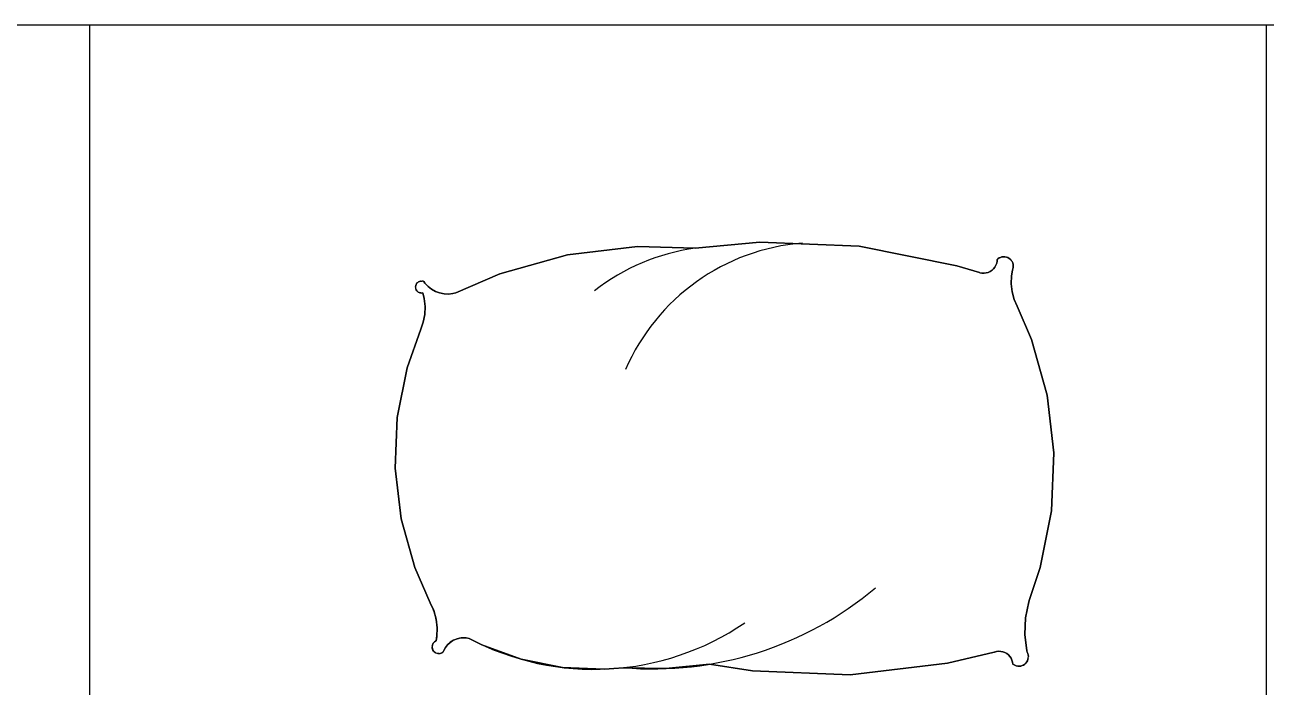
# Model space of a CAD drawing. Header units: inches. Extents: x 8.1 to 50.6, y 12.7 to 37.5.
# Drawn here: x 21.363 to 22.312, y 28.323 to 28.83 of the extents above; entities that cross this region are included whole.
import ezdxf

# ---------------------------------------------------------------- set-up
doc = ezdxf.new("R2010")
doc.units = ezdxf.units.IN
doc.header["$MEASUREMENT"] = 0
doc.layers.add('1', color=1, linetype='Continuous')
doc.layers.add('4', color=4, linetype='Continuous')

msp = doc.modelspace()

# ---------------------------------------------------------------- linework, layer by layer
at = {"layer": '1'}
msp.add_line((8.3869, 28.8301), (28.7131, 28.8301), dxfattribs=at)
at = {"layer": '4'}
for points in [[(21.41217, 28.8301), (22.31217, 28.8301), (22.31217, 27.0301, -0.414214), (22.21217, 26.9301)], [(21.51217, 26.9301, -0.414214), (21.41217, 27.0301), (21.41217, 28.8301)]]:
    msp.add_lwpolyline(points, format="xyb", dxfattribs=at)
for centre, radius, start, end in [((21.8982, 28.49781, 0.00255), 0.16302, 98.00493, 127.77287), ((21.97055, 28.50179, 0.00255), 0.16188, 94.6633, 156.49211), ((21.84277, 28.60277, 0.00255), 0.26554, 265.21186, 309.97341), ((21.63497, 28.36703, 0.00255), 0.04308, 348.9178, 28.70916), ((21.79797, 28.54134, 0.00255), 0.20444, 242.14454, 304.34017), ((21.69825, 28.3444, 0.00255), 0.01672, 75.47385, 159.54391), ((21.67921, 28.35405, 0.00255), 0.00509, 112.66911, 311.54424)]:
    msp.add_arc(centre, radius, start, end, dxfattribs=at)
for points, invisible_edges in [([(21.68665, 28.6241), (21.69005, 28.6245), (22.00099, 28.66065)], 14), ([(21.69005, 28.6245), (21.92498, 28.6637), (22.00099, 28.66065)], 13), ([(21.69005, 28.6245), (21.8755, 28.65925), (21.92498, 28.6637)], 13), ([(21.69005, 28.6245), (21.69227, 28.62506), (21.8755, 28.65925)], 14), ([(21.69227, 28.62506), (21.83121, 28.66041), (21.8755, 28.65925)], 13), ([(21.69227, 28.62506), (21.77777, 28.65413), (21.83121, 28.66041)], 13), ([(21.77777, 28.65413), (21.77777, 28.65413, 0.00255), (21.83121, 28.66041, 0.00255)], 12), ([(21.83121, 28.66041), (21.77777, 28.65413), (21.83121, 28.66041, 0.00255)], 2), ([(22.09482, 28.64009, 0.00255), (21.83121, 28.66041, 0.00255), (21.77777, 28.65413, 0.00255)], 13), ([(21.8755, 28.65925, 0.00255), (21.8755, 28.65925), (21.83121, 28.66041)], 12), ([(21.8755, 28.65925, 0.00255), (21.83121, 28.66041), (21.83121, 28.66041, 0.00255)], 1), ([(22.09482, 28.64009, 0.00255), (21.8755, 28.65925, 0.00255), (21.83121, 28.66041, 0.00255)], 13), ([(21.92498, 28.6637, 0.00255), (21.92498, 28.6637), (21.8755, 28.65925)], 12), ([(21.8755, 28.65925), (21.8755, 28.65925, 0.00255), (21.92498, 28.6637, 0.00255)], 12), ([(22.09482, 28.64009, 0.00255), (21.92498, 28.6637, 0.00255), (21.8755, 28.65925, 0.00255)], 13), ([(21.92498, 28.6637, 0.00255), (22.00099, 28.66065, 0.00255), (22.00099, 28.66065)], 12), ([(22.00099, 28.66065), (21.92498, 28.6637), (21.92498, 28.6637, 0.00255)], 12), ([(22.09321, 28.64041, 0.00255), (22.00099, 28.66065, 0.00255), (21.92498, 28.6637, 0.00255)], 13), ([(22.09482, 28.64009, 0.00255), (22.09321, 28.64041, 0.00255), (21.92498, 28.6637, 0.00255)], 14), ([(22.00099, 28.66065), (22.00099, 28.66065, 0.00255), (22.0756, 28.64575, 0.00255)], 12), ([(22.0756, 28.64575), (22.00099, 28.66065), (22.0756, 28.64575, 0.00255)], 2), ([(22.00099, 28.66065), (22.0756, 28.64575), (22.09296, 28.64049)], 12), ([(22.09296, 28.64049, 0.00255), (22.0756, 28.64575, 0.00255), (22.00099, 28.66065, 0.00255)], 12), ([(22.09321, 28.64041, 0.00255), (22.09296, 28.64049, 0.00255), (22.00099, 28.66065, 0.00255)], 14), ([(21.69227, 28.62506), (21.72597, 28.63956), (21.77777, 28.65413)], 12), ([(21.72597, 28.63956, 0.00255), (21.77777, 28.65413, 0.00255), (21.77777, 28.65413)], 12), ([(21.77777, 28.65413), (21.72597, 28.63956), (21.72597, 28.63956, 0.00255)], 12), ([(22.09482, 28.64009, 0.00255), (21.77777, 28.65413, 0.00255), (21.72597, 28.63956, 0.00255)], 13), ([(22.09296, 28.64049, 0.00255), (22.09296, 28.64049), (22.0756, 28.64575)], 12), ([(22.09296, 28.64049, 0.00255), (22.0756, 28.64575), (22.0756, 28.64575, 0.00255)], 1), ([(22.09809, 28.64022), (22.09967, 28.64066), (22.11881, 28.64564)], 14), ([(22.09967, 28.64066), (22.10116, 28.64135), (22.11881, 28.64564)], 14), ([(22.10116, 28.64135), (22.10252, 28.64226), (22.11726, 28.64986)], 14), ([(22.10252, 28.64226), (22.10372, 28.64337), (22.11353, 28.65235)], 14), ([(22.10372, 28.64337), (22.10474, 28.64466), (22.11127, 28.65262)], 14), ([(22.10474, 28.64466), (22.10904, 28.65218), (22.11014, 28.65249)], 13), ([(22.10554, 28.64609), (22.10474, 28.64466, 0.00255), (22.10554, 28.64609, 0.00255)], 1), ([(22.10474, 28.64466), (22.10474, 28.64466, 0.00255), (22.10554, 28.64609)], 2), ([(22.10554, 28.64609), (22.10801, 28.6517), (22.10904, 28.65218)], 13), ([(22.10554, 28.64609), (22.10611, 28.64762), (22.10801, 28.6517)], 14), ([(22.10611, 28.64762, 0.00255), (22.10554, 28.64609), (22.10554, 28.64609, 0.00255)], 1), ([(22.10554, 28.64609), (22.10611, 28.64762, 0.00255), (22.10611, 28.64762)], 1), ([(22.10611, 28.64762), (22.10706, 28.65107), (22.10801, 28.6517)], 13), ([(22.10611, 28.64762), (22.10643, 28.64923), (22.10706, 28.65107)], 14), ([(22.10611, 28.64762, 0.00255), (22.10643, 28.64923), (22.10611, 28.64762)], 1), ([(22.10643, 28.64923), (22.10611, 28.64762, 0.00255), (22.10643, 28.64923, 0.00255)], 1), ([(22.11713, 28.63186, 0.00255), (22.10643, 28.64923, 0.00255), (22.10611, 28.64762, 0.00255)], 13), ([(22.11014, 28.65249, 0.00255), (22.10651, 28.65059, 0.00255), (22.10643, 28.64923, 0.00255)], 13), ([(22.10643, 28.64923), (22.10651, 28.65059), (22.10706, 28.65107)], 12), ([(22.10643, 28.64923), (22.10651, 28.65059, 0.00255), (22.10651, 28.65059)], 1), ([(22.10643, 28.64923), (22.10643, 28.64923, 0.00255), (22.10651, 28.65059, 0.00255)], 12), ([(22.10801, 28.6517, 0.00255), (22.10706, 28.65107, 0.00255), (22.10651, 28.65059, 0.00255)], 12), ([(22.10651, 28.65059, 0.00255), (22.10706, 28.65107, 0.00255), (22.10706, 28.65107)], 12), ([(22.10706, 28.65107), (22.10651, 28.65059), (22.10651, 28.65059, 0.00255)], 12), ([(22.10801, 28.6517), (22.10706, 28.65107), (22.10801, 28.6517, 0.00255)], 2), ([(22.11014, 28.65249, 0.00255), (22.10904, 28.65218, 0.00255), (22.10801, 28.6517, 0.00255)], 12), ([(22.10904, 28.65218), (22.10801, 28.6517), (22.10801, 28.6517, 0.00255)], 12), ([(22.10904, 28.65218), (22.10801, 28.6517, 0.00255), (22.10904, 28.65218, 0.00255)], 1), ([(22.11014, 28.65249, 0.00255), (22.11014, 28.65249), (22.10904, 28.65218)], 12), ([(22.10904, 28.65218), (22.10904, 28.65218, 0.00255), (22.11014, 28.65249, 0.00255)], 12), ([(22.11014, 28.65249, 0.00255), (22.11127, 28.65262, 0.00255), (22.11127, 28.65262)], 12), ([(22.11127, 28.65262), (22.11014, 28.65249), (22.11014, 28.65249, 0.00255)], 12), ([(22.11241, 28.65258, 0.00255), (22.11127, 28.65262, 0.00255), (22.11014, 28.65249, 0.00255)], 12), ([(22.11241, 28.65258), (22.11127, 28.65262), (22.11241, 28.65258, 0.00255)], 2), ([(22.11127, 28.65262), (22.11241, 28.65258), (22.11353, 28.65235)], 12), ([(22.11353, 28.65235), (22.11241, 28.65258, 0.00255), (22.11353, 28.65235, 0.00255)], 1), ([(22.1146, 28.65196, 0.00255), (22.11353, 28.65235, 0.00255), (22.11241, 28.65258, 0.00255)], 12), ([(22.1146, 28.65196, 0.00255), (22.1146, 28.65196), (22.11353, 28.65235)], 12), ([(22.11353, 28.65235), (22.11353, 28.65235, 0.00255), (22.1146, 28.65196, 0.00255)], 12), ([(22.11353, 28.65235), (22.1146, 28.65196), (22.11559, 28.6514)], 12), ([(22.11559, 28.6514), (22.1146, 28.65196), (22.1146, 28.65196, 0.00255)], 12), ([(22.11649, 28.65069, 0.00255), (22.11559, 28.6514, 0.00255), (22.1146, 28.65196, 0.00255)], 12), ([(22.11713, 28.63186, 0.00255), (22.11737, 28.63794, 0.00255), (22.1146, 28.65196, 0.00255)], 14), ([(22.11559, 28.6514), (22.11559, 28.6514, 0.00255), (22.11649, 28.65069, 0.00255)], 12), ([(22.11649, 28.65069), (22.11559, 28.6514), (22.11649, 28.65069, 0.00255)], 2), ([(22.11559, 28.6514), (22.11649, 28.65069), (22.11726, 28.64986)], 12), ([(22.11726, 28.64986), (22.11649, 28.65069, 0.00255), (22.11726, 28.64986, 0.00255)], 1), ([(22.11789, 28.64891, 0.00255), (22.11789, 28.64891), (22.11726, 28.64986)], 12), ([(22.11737, 28.63794, 0.00255), (22.11815, 28.64233, 0.00255), (22.11868, 28.64678, 0.00255)], 14), ([(22.11789, 28.64891, 0.00255), (22.11837, 28.64787, 0.00255), (22.11837, 28.64787)], 12), ([(22.11868, 28.64678, 0.00255), (22.11837, 28.64787, 0.00255), (22.11789, 28.64891, 0.00255)], 12), ([(22.11815, 28.64233, 0.00255), (22.11881, 28.64564, 0.00255), (22.11868, 28.64678, 0.00255)], 13), ([(22.11881, 28.64564), (22.11854, 28.64339), (22.11815, 28.64233)], 13), ([(22.11815, 28.64233, 0.00255), (22.11876, 28.64451, 0.00255), (22.11881, 28.64564, 0.00255)], 13), ([(22.11837, 28.64787), (22.11837, 28.64787, 0.00255), (22.11868, 28.64678, 0.00255)], 12), ([(22.11868, 28.64678), (22.11837, 28.64787), (22.11868, 28.64678, 0.00255)], 2), ([(22.11837, 28.64787), (22.11868, 28.64678), (22.11881, 28.64564)], 12), ([(22.11881, 28.64564), (22.11876, 28.64451), (22.11854, 28.64339)], 12), ([(22.11881, 28.64564), (22.11868, 28.64678), (22.11868, 28.64678, 0.00255)], 12), ([(22.11881, 28.64564), (22.11868, 28.64678, 0.00255), (22.11881, 28.64564, 0.00255)], 1), ([(22.11876, 28.64451, 0.00255), (22.11876, 28.64451), (22.11881, 28.64564)], 12), ([(22.11881, 28.64564), (22.11881, 28.64564, 0.00255), (22.11876, 28.64451, 0.00255)], 12), ([(22.09646, 28.64003, 0.00255), (21.66812, 28.62065, 0.00255), (21.66883, 28.6146, 0.00255)], 13), ([(22.09967, 28.64066, 0.00255), (22.09809, 28.64022, 0.00255), (21.67724, 28.3754, 0.00255)], 14), ([(22.09967, 28.64066, 0.00255), (21.67724, 28.3754, 0.00255), (21.67802, 28.36869, 0.00255)], 13), ([(22.09809, 28.64022, 0.00255), (22.09646, 28.64003, 0.00255), (21.67724, 28.3754, 0.00255)], 14), ([(22.10116, 28.64135, 0.00255), (22.09967, 28.64066, 0.00255), (21.67802, 28.36869, 0.00255)], 14), ([(21.68665, 28.6241), (22.09296, 28.64049), (22.09321, 28.64041)], 13), ([(21.68665, 28.6241), (22.09321, 28.64041), (22.09482, 28.64009)], 13), ([(21.68665, 28.6241), (22.09482, 28.64009), (22.09646, 28.64003)], 13), ([(22.09646, 28.64003, 0.00255), (21.69005, 28.6245, 0.00255), (21.68665, 28.6241, 0.00255)], 13), ([(21.68665, 28.6241), (22.11737, 28.63794), (22.11713, 28.63186)], 13), ([(22.09646, 28.64003, 0.00255), (21.69227, 28.62506, 0.00255), (21.69005, 28.6245, 0.00255)], 13), ([(22.10252, 28.64226, 0.00255), (22.10116, 28.64135, 0.00255), (21.6901, 28.359, 0.00255)], 14), ([(22.09646, 28.64003, 0.00255), (21.72597, 28.63956, 0.00255), (21.69227, 28.62506, 0.00255)], 13), ([(21.72597, 28.63956, 0.00255), (21.72597, 28.63956), (21.69227, 28.62506)], 12), ([(21.69227, 28.62506), (21.69227, 28.62506, 0.00255), (21.72597, 28.63956, 0.00255)], 12), ([(22.09646, 28.64003, 0.00255), (22.09482, 28.64009, 0.00255), (21.72597, 28.63956, 0.00255)], 14), ([(22.09296, 28.64049, 0.00255), (22.09321, 28.64041), (22.09296, 28.64049)], 1), ([(22.09296, 28.64049, 0.00255), (22.09321, 28.64041, 0.00255), (22.09321, 28.64041)], 12), ([(22.09482, 28.64009), (22.09321, 28.64041, 0.00255), (22.09482, 28.64009, 0.00255)], 1), ([(22.09321, 28.64041), (22.09321, 28.64041, 0.00255), (22.09482, 28.64009)], 2), ([(22.09646, 28.64003, 0.00255), (22.09482, 28.64009), (22.09482, 28.64009, 0.00255)], 1), ([(22.09482, 28.64009), (22.09646, 28.64003, 0.00255), (22.09646, 28.64003)], 1), ([(22.09646, 28.64003), (22.09809, 28.64022), (22.11815, 28.64233)], 14), ([(22.09646, 28.64003), (22.11815, 28.64233), (22.11737, 28.63794)], 13), ([(22.09646, 28.64003, 0.00255), (22.09809, 28.64022), (22.09646, 28.64003)], 1), ([(22.09809, 28.64022), (22.09646, 28.64003, 0.00255), (22.09809, 28.64022, 0.00255)], 1), ([(22.09809, 28.64022), (22.09967, 28.64066, 0.00255), (22.09967, 28.64066)], 1), ([(22.09809, 28.64022), (22.09809, 28.64022, 0.00255), (22.09967, 28.64066, 0.00255)], 12), ([(22.10116, 28.64135), (22.09967, 28.64066, 0.00255), (22.10116, 28.64135, 0.00255)], 1), ([(22.09967, 28.64066), (22.09967, 28.64066, 0.00255), (22.10116, 28.64135)], 2), ([(22.10252, 28.64226, 0.00255), (22.10116, 28.64135), (22.10116, 28.64135, 0.00255)], 1), ([(22.10116, 28.64135), (22.10252, 28.64226, 0.00255), (22.10252, 28.64226)], 1), ([(22.10252, 28.64226, 0.00255), (22.10372, 28.64337), (22.10252, 28.64226)], 1), ([(22.10372, 28.64337), (22.10252, 28.64226, 0.00255), (22.10372, 28.64337, 0.00255)], 1), ([(22.11713, 28.63186, 0.00255), (22.10372, 28.64337, 0.00255), (22.10252, 28.64226, 0.00255)], 13), ([(22.10372, 28.64337), (22.10372, 28.64337, 0.00255), (22.10474, 28.64466, 0.00255)], 12), ([(22.11713, 28.63186, 0.00255), (22.10474, 28.64466, 0.00255), (22.10372, 28.64337, 0.00255)], 13), ([(22.11737, 28.63794, 0.00255), (22.11713, 28.63186), (22.11737, 28.63794)], 1), ([(22.11713, 28.63186), (22.11737, 28.63794, 0.00255), (22.11713, 28.63186, 0.00255)], 1), ([(22.11737, 28.63794), (22.11815, 28.64233, 0.00255), (22.11737, 28.63794, 0.00255)], 1), ([(22.11815, 28.64233, 0.00255), (22.11737, 28.63794), (22.11815, 28.64233)], 1), ([(22.11815, 28.64233, 0.00255), (22.11854, 28.64339, 0.00255), (22.11876, 28.64451, 0.00255)], 12), ([(22.11815, 28.64233), (22.11854, 28.64339), (22.11854, 28.64339, 0.00255)], 12), ([(22.11815, 28.64233, 0.00255), (22.11815, 28.64233), (22.11854, 28.64339, 0.00255)], 2), ([(22.11876, 28.64451, 0.00255), (22.11854, 28.64339, 0.00255), (22.11854, 28.64339)], 12), ([(22.11854, 28.64339), (22.11876, 28.64451), (22.11876, 28.64451, 0.00255)], 12), ([(21.66145, 28.62926, 0.00255), (21.66148, 28.62998, 0.00255), (21.66148, 28.62998)], 12), ([(21.66148, 28.62998, 0.00255), (21.66145, 28.62926, 0.00255), (21.66154, 28.62855, 0.00255)], 12), ([(21.66162, 28.63069), (21.66148, 28.62998), (21.66162, 28.63069, 0.00255)], 2), ([(21.68323, 28.62424, 0.00255), (21.67987, 28.62491, 0.00255), (21.66154, 28.62855, 0.00255)], 14), ([(21.66154, 28.62855, 0.00255), (21.66173, 28.62786, 0.00255), (21.66203, 28.62721, 0.00255)], 12), ([(21.66162, 28.63069), (21.66187, 28.63136), (21.66222, 28.63199)], 12), ([(21.66187, 28.63136), (21.66162, 28.63069), (21.66162, 28.63069, 0.00255)], 12), ([(21.66187, 28.63136), (21.66162, 28.63069, 0.00255), (21.66187, 28.63136, 0.00255)], 1), ([(21.66173, 28.62786), (21.66203, 28.62721), (21.66203, 28.62721, 0.00255)], 12), ([(21.66173, 28.62786), (21.66203, 28.62721, 0.00255), (21.66173, 28.62786, 0.00255)], 1), ([(21.66243, 28.62661), (21.66203, 28.62721), (21.66173, 28.62786)], 12), ([(21.66222, 28.63199, 0.00255), (21.66222, 28.63199), (21.66187, 28.63136)], 12), ([(21.66187, 28.63136), (21.66187, 28.63136, 0.00255), (21.66222, 28.63199, 0.00255)], 12), ([(21.67987, 28.62491, 0.00255), (21.67666, 28.6261, 0.00255), (21.66187, 28.63136, 0.00255)], 14), ([(21.66243, 28.62661), (21.66243, 28.62661, 0.00255), (21.66203, 28.62721, 0.00255)], 12), ([(21.66203, 28.62721), (21.66243, 28.62661), (21.66203, 28.62721, 0.00255)], 2), ([(21.66203, 28.62721, 0.00255), (21.66243, 28.62661, 0.00255), (21.66292, 28.62608, 0.00255)], 12), ([(21.66222, 28.63199), (21.66267, 28.63255), (21.6632, 28.63304)], 12), ([(21.66292, 28.62608, 0.00255), (21.66243, 28.62661, 0.00255), (21.66243, 28.62661)], 12), ([(21.66243, 28.62661), (21.66292, 28.62608), (21.66292, 28.62608, 0.00255)], 12), ([(21.66348, 28.62563), (21.66292, 28.62608), (21.66243, 28.62661)], 12), ([(21.6638, 28.63344, 0.00255), (21.6632, 28.63304, 0.00255), (21.66267, 28.63255, 0.00255)], 12), ([(21.66267, 28.63255), (21.66267, 28.63255, 0.00255), (21.6632, 28.63304, 0.00255)], 12), ([(21.6632, 28.63304), (21.66267, 28.63255), (21.6632, 28.63304, 0.00255)], 2), ([(21.67666, 28.6261, 0.00255), (21.67368, 28.62777, 0.00255), (21.66267, 28.63255, 0.00255)], 14), ([(21.66292, 28.62608, 0.00255), (21.66292, 28.62608), (21.66348, 28.62563)], 12), ([(21.66292, 28.62608, 0.00255), (21.66348, 28.62563, 0.00255), (21.66411, 28.62528, 0.00255)], 12), ([(21.6632, 28.63304), (21.6638, 28.63344), (21.66445, 28.63374)], 12), ([(21.6638, 28.63344), (21.6632, 28.63304), (21.6632, 28.63304, 0.00255)], 12), ([(21.6638, 28.63344), (21.6632, 28.63304, 0.00255), (21.6638, 28.63344, 0.00255)], 1), ([(21.66514, 28.63394, 0.00255), (21.66445, 28.63374, 0.00255), (21.6638, 28.63344, 0.00255)], 12), ([(21.66445, 28.63374), (21.66514, 28.63394), (21.66586, 28.63402)], 12), ([(21.66445, 28.63374, 0.00255), (21.66514, 28.63394, 0.00255), (21.66514, 28.63394)], 12), ([(21.66514, 28.63394), (21.66445, 28.63374), (21.66445, 28.63374, 0.00255)], 12), ([(21.66514, 28.63394), (21.66514, 28.63394, 0.00255), (21.66586, 28.63402, 0.00255)], 12), ([(21.66586, 28.63402), (21.66514, 28.63394), (21.66586, 28.63402, 0.00255)], 2), ([(21.67368, 28.62777, 0.00255), (21.67099, 28.6299, 0.00255), (21.66514, 28.63394, 0.00255)], 14), ([(21.66657, 28.63399), (21.66586, 28.63402, 0.00255), (21.66657, 28.63399, 0.00255)], 1), ([(21.66812, 28.62065), (21.66701, 28.62496), (21.66586, 28.63402)], 14), ([(21.66586, 28.63402), (21.66867, 28.63241), (21.67099, 28.6299)], 13), ([(21.66728, 28.63385, 0.00255), (21.66728, 28.63385), (21.66657, 28.63399)], 12), ([(21.67099, 28.6299, 0.00255), (21.66728, 28.63385, 0.00255), (21.66657, 28.63399, 0.00255)], 13), ([(21.66728, 28.63385), (21.66773, 28.6337), (21.66867, 28.63241)], 12), ([(21.66867, 28.63241, 0.00255), (21.66773, 28.6337, 0.00255), (21.66728, 28.63385, 0.00255)], 12), ([(21.67099, 28.6299, 0.00255), (21.66867, 28.63241, 0.00255), (21.66728, 28.63385, 0.00255)], 14), ([(21.66867, 28.63241, 0.00255), (21.66773, 28.6337), (21.66773, 28.6337, 0.00255)], 1), ([(21.66773, 28.6337), (21.66867, 28.63241, 0.00255), (21.66867, 28.63241)], 1), ([(21.66812, 28.62065), (21.67099, 28.6299), (21.67368, 28.62777)], 13), ([(21.66867, 28.63241), (21.67099, 28.6299, 0.00255), (21.67099, 28.6299)], 1), ([(21.66867, 28.63241), (21.66867, 28.63241, 0.00255), (21.67099, 28.6299, 0.00255)], 12), ([(21.67368, 28.62777), (21.67099, 28.6299, 0.00255), (21.67368, 28.62777, 0.00255)], 1), ([(21.67099, 28.6299), (21.67099, 28.6299, 0.00255), (21.67368, 28.62777)], 2), ([(21.67666, 28.6261, 0.00255), (21.67368, 28.62777), (21.67368, 28.62777, 0.00255)], 1), ([(21.67368, 28.62777), (21.67666, 28.6261, 0.00255), (21.67666, 28.6261)], 1), ([(22.11381, 28.34897), (21.67368, 28.62777), (21.67666, 28.6261)], 13), ([(21.67666, 28.6261, 0.00255), (21.67987, 28.62491), (21.67666, 28.6261)], 1), ([(21.67987, 28.62491), (21.67666, 28.6261, 0.00255), (21.67987, 28.62491, 0.00255)], 1), ([(22.11381, 28.34897), (21.67666, 28.6261), (21.67987, 28.62491)], 13), ([(21.6901, 28.359, 0.00255), (22.11784, 28.62581, 0.00255), (22.11713, 28.63186, 0.00255)], 13), ([(22.11713, 28.63186), (22.1151, 28.34796), (22.11381, 28.34897)], 13), ([(22.11713, 28.63186), (22.11621, 28.34675), (22.1151, 28.34796)], 13), ([(22.11713, 28.63186), (22.11712, 28.34539), (22.11621, 28.34675)], 13), ([(22.11713, 28.63186, 0.00255), (22.11784, 28.62581), (22.11713, 28.63186)], 1), ([(22.11784, 28.62581), (22.11713, 28.63186, 0.00255), (22.11784, 28.62581, 0.00255)], 1), ([(22.11713, 28.63186), (22.11784, 28.62581), (22.13069, 28.38857)], 14), ([(22.11713, 28.63186), (22.13069, 28.38857), (22.12822, 28.37622)], 13), ([(22.11713, 28.63186), (22.12822, 28.37622), (22.12772, 28.36363)], 13), ([(21.66348, 28.62563), (21.66411, 28.62528), (21.66411, 28.62528, 0.00255)], 12), ([(21.66348, 28.62563), (21.66411, 28.62528, 0.00255), (21.66348, 28.62563, 0.00255)], 1), ([(21.66701, 28.62496), (21.66411, 28.62528), (21.66348, 28.62563)], 13), ([(21.66478, 28.62503), (21.66478, 28.62503, 0.00255), (21.66411, 28.62528, 0.00255)], 12), ([(21.66411, 28.62528), (21.66478, 28.62503), (21.66411, 28.62528, 0.00255)], 2), ([(21.66411, 28.62528, 0.00255), (21.66478, 28.62503, 0.00255), (21.66549, 28.62489, 0.00255)], 12), ([(21.66411, 28.62528, 0.00255), (21.66692, 28.62495, 0.00255), (21.66701, 28.62496, 0.00255)], 13), ([(21.66549, 28.62489, 0.00255), (21.66478, 28.62503, 0.00255), (21.66478, 28.62503)], 12), ([(21.66478, 28.62503), (21.66549, 28.62489), (21.66549, 28.62489, 0.00255)], 12), ([(21.66701, 28.62496), (21.66621, 28.62486), (21.66549, 28.62489)], 13), ([(21.66549, 28.62489, 0.00255), (21.66549, 28.62489), (21.66621, 28.62486)], 12), ([(21.66701, 28.62496), (21.66692, 28.62495), (21.66621, 28.62486)], 12), ([(21.66621, 28.62486), (21.66692, 28.62495, 0.00255), (21.66621, 28.62486, 0.00255)], 1), ([(21.66701, 28.62496), (21.66812, 28.62065, 0.00255), (21.66701, 28.62496, 0.00255)], 1), ([(21.66812, 28.62065), (21.66812, 28.62065, 0.00255), (21.66701, 28.62496)], 2), ([(21.68323, 28.62424, 0.00255), (21.66701, 28.62496, 0.00255), (21.66812, 28.62065, 0.00255)], 13), ([(21.68665, 28.6241, 0.00255), (21.68323, 28.62424, 0.00255), (21.66812, 28.62065, 0.00255)], 14), ([(21.66883, 28.6146), (21.66812, 28.62065, 0.00255), (21.66812, 28.62065)], 1), ([(21.66883, 28.6146), (21.66883, 28.6146, 0.00255), (21.66812, 28.62065, 0.00255)], 12), ([(22.11381, 28.34897), (21.66883, 28.6146), (21.66812, 28.62065)], 13), ([(21.67987, 28.62491), (21.68323, 28.62424, 0.00255), (21.68323, 28.62424)], 1), ([(21.67987, 28.62491), (21.67987, 28.62491, 0.00255), (21.68323, 28.62424, 0.00255)], 12), ([(22.11381, 28.34897), (21.67987, 28.62491), (21.68323, 28.62424)], 13), ([(21.68665, 28.6241), (21.68323, 28.62424, 0.00255), (21.68665, 28.6241, 0.00255)], 1), ([(21.68323, 28.62424), (21.68323, 28.62424, 0.00255), (21.68665, 28.6241)], 2), ([(22.11381, 28.34897), (21.68323, 28.62424), (21.68665, 28.6241)], 13), ([(21.69005, 28.6245, 0.00255), (21.68665, 28.6241), (21.68665, 28.6241, 0.00255)], 1), ([(21.68665, 28.6241), (21.69005, 28.6245, 0.00255), (21.69005, 28.6245)], 1), ([(21.69005, 28.6245, 0.00255), (21.69227, 28.62506), (21.69005, 28.6245)], 1), ([(21.69227, 28.62506), (21.69005, 28.6245, 0.00255), (21.69227, 28.62506, 0.00255)], 1), ([(21.6901, 28.359, 0.00255), (21.69248, 28.36009, 0.00255), (22.11784, 28.62581, 0.00255)], 14), ([(21.69248, 28.36009, 0.00255), (21.695, 28.3608, 0.00255), (22.11784, 28.62581, 0.00255)], 14), ([(21.695, 28.3608, 0.00255), (21.69761, 28.36111, 0.00255), (22.11784, 28.62581, 0.00255)], 14), ([(22.11784, 28.62581), (22.11948, 28.61995, 0.00255), (22.11948, 28.61995)], 1), ([(22.11784, 28.62581), (22.11784, 28.62581, 0.00255), (22.11948, 28.61995, 0.00255)], 12), ([(22.11784, 28.62581), (22.11948, 28.61995), (22.14982, 28.5026)], 14), ([(22.11784, 28.62581), (22.14982, 28.5026), (22.14804, 28.45829)], 13), ([(22.12772, 28.36363, 0.00255), (22.11948, 28.61995, 0.00255), (22.11784, 28.62581, 0.00255)], 13), ([(22.12182, 28.61479), (22.11948, 28.61995, 0.00255), (22.12182, 28.61479, 0.00255)], 1), ([(22.11948, 28.61995), (22.11948, 28.61995, 0.00255), (22.12182, 28.61479)], 2), ([(22.11948, 28.61995), (22.14464, 28.54664), (22.14982, 28.5026)], 13), ([(22.11948, 28.61995), (22.13264, 28.58933), (22.14464, 28.54664)], 13), ([(22.11948, 28.61995), (22.12182, 28.61479), (22.13264, 28.58933)], 12), ([(22.13264, 28.58933, 0.00255), (22.12182, 28.61479, 0.00255), (22.11948, 28.61995, 0.00255)], 12), ([(21.66859, 28.60852, 0.00255), (21.6674, 28.60255, 0.00255), (21.64588, 28.49076, 0.00255)], 14), ([(21.66859, 28.60852, 0.00255), (21.64588, 28.49076, 0.00255), (21.65042, 28.45217, 0.00255)], 13), ([(21.66859, 28.60852, 0.00255), (21.6674, 28.60255), (21.6674, 28.60255, 0.00255)], 1), ([(21.6674, 28.60255), (21.66859, 28.60852, 0.00255), (21.66859, 28.60852)], 1), ([(21.67802, 28.36869), (21.6674, 28.60255), (21.66859, 28.60852)], 13), ([(21.66859, 28.60852, 0.00255), (21.66883, 28.6146), (21.66859, 28.60852)], 1), ([(21.66883, 28.6146), (21.66859, 28.60852, 0.00255), (21.66883, 28.6146, 0.00255)], 1), ([(22.11381, 28.34897), (21.66859, 28.60852), (21.66883, 28.6146)], 13), ([(21.66883, 28.6146, 0.00255), (21.66859, 28.60852, 0.00255), (21.67541, 28.38191, 0.00255)], 14), ([(22.11084, 28.35035), (22.10923, 28.35067), (21.66859, 28.60852)], 14), ([(22.11381, 28.34897), (22.11238, 28.34978), (21.66859, 28.60852)], 14), ([(21.66883, 28.6146, 0.00255), (21.67541, 28.38191, 0.00255), (21.67724, 28.3754, 0.00255)], 13), ([(22.12182, 28.61479), (22.12182, 28.61479, 0.00255), (22.13264, 28.58933, 0.00255)], 12), ([(22.13264, 28.58933), (22.12182, 28.61479), (22.13264, 28.58933, 0.00255)], 2), ([(21.6674, 28.60255, 0.00255), (21.64744, 28.52959, 0.00255), (21.64588, 28.49076, 0.00255)], 13), ([(21.6674, 28.60255, 0.00255), (21.65505, 28.5677, 0.00255), (21.64744, 28.52959, 0.00255)], 13), ([(21.65505, 28.5677), (21.66546, 28.59723), (21.6674, 28.60255)], 12), ([(21.6674, 28.60255, 0.00255), (21.66546, 28.59723, 0.00255), (21.65505, 28.5677, 0.00255)], 12), ([(21.66546, 28.59723), (21.6674, 28.60255, 0.00255), (21.6674, 28.60255)], 1), ([(21.66546, 28.59723, 0.00255), (21.6674, 28.60255, 0.00255), (21.66546, 28.59723)], 2), ([(21.65505, 28.5677), (21.65505, 28.5677, 0.00255), (21.66546, 28.59723, 0.00255)], 12), ([(21.66546, 28.59723, 0.00255), (21.66546, 28.59723), (21.65505, 28.5677)], 12), ([(22.12772, 28.36363, 0.00255), (22.12822, 28.37622, 0.00255), (22.13264, 28.58933, 0.00255)], 14), ([(22.14464, 28.54664), (22.13264, 28.58933), (22.13264, 28.58933, 0.00255)], 12), ([(22.14464, 28.54664), (22.13264, 28.58933, 0.00255), (22.14464, 28.54664, 0.00255)], 1), ([(22.14982, 28.5026, 0.00255), (22.14464, 28.54664, 0.00255), (22.13264, 28.58933, 0.00255)], 12), ([(21.64588, 28.49076), (21.64744, 28.52959), (21.65505, 28.5677)], 12), ([(21.65505, 28.5677, 0.00255), (21.65505, 28.5677), (21.64744, 28.52959)], 12), ([(21.64744, 28.52959), (21.64744, 28.52959, 0.00255), (21.65505, 28.5677, 0.00255)], 12), ([(21.67802, 28.36869), (21.67724, 28.3754), (21.65505, 28.5677)], 14), ([(22.14982, 28.5026, 0.00255), (22.14982, 28.5026), (22.14464, 28.54664)], 12), ([(22.14464, 28.54664), (22.14464, 28.54664, 0.00255), (22.14982, 28.5026, 0.00255)], 12), ([(21.64744, 28.52959), (21.64588, 28.49076), (21.64588, 28.49076, 0.00255)], 12), ([(21.64744, 28.52959), (21.64588, 28.49076, 0.00255), (21.64744, 28.52959, 0.00255)], 1), ([(22.12822, 28.37622, 0.00255), (22.13069, 28.38857, 0.00255), (22.14982, 28.5026, 0.00255)], 14), ([(22.13069, 28.38857, 0.00255), (22.14804, 28.45829, 0.00255), (22.14982, 28.5026, 0.00255)], 13), ([(22.14982, 28.5026, 0.00255), (22.14804, 28.45829, 0.00255), (22.14804, 28.45829)], 12), ([(22.14804, 28.45829), (22.14982, 28.5026), (22.14982, 28.5026, 0.00255)], 12), ([(21.64588, 28.49076, 0.00255), (21.64588, 28.49076), (21.65042, 28.45217)], 12), ([(21.65042, 28.45217), (21.65042, 28.45217, 0.00255), (21.64588, 28.49076, 0.00255)], 12), ([(21.67541, 28.38191), (21.65042, 28.45217), (21.64588, 28.49076)], 13), ([(21.67724, 28.3754), (21.67541, 28.38191), (21.64588, 28.49076)], 14), ([(22.14804, 28.45829), (22.13123, 28.39038), (22.13069, 28.38857)], 13), ([(22.13069, 28.38857, 0.00255), (22.13123, 28.39038, 0.00255), (22.14804, 28.45829, 0.00255)], 14), ([(22.14804, 28.45829), (22.13936, 28.4148), (22.13123, 28.39038)], 12), ([(22.13123, 28.39038, 0.00255), (22.13936, 28.4148, 0.00255), (22.14804, 28.45829, 0.00255)], 12), ([(22.14804, 28.45829), (22.14804, 28.45829, 0.00255), (22.13936, 28.4148, 0.00255)], 12), ([(22.13936, 28.4148), (22.14804, 28.45829), (22.13936, 28.4148, 0.00255)], 2), ([(21.65042, 28.45217), (21.66094, 28.41476), (21.66094, 28.41476, 0.00255)], 12), ([(21.65042, 28.45217), (21.66094, 28.41476, 0.00255), (21.65042, 28.45217, 0.00255)], 1), ([(21.67541, 28.38191), (21.66094, 28.41476), (21.65042, 28.45217)], 13), ([(21.65042, 28.45217, 0.00255), (21.67276, 28.38773, 0.00255), (21.67541, 28.38191, 0.00255)], 13), ([(21.65042, 28.45217, 0.00255), (21.66094, 28.41476, 0.00255), (21.67276, 28.38773, 0.00255)], 12), ([(21.67276, 28.38773), (21.67276, 28.38773, 0.00255), (21.66094, 28.41476, 0.00255)], 12), ([(21.66094, 28.41476), (21.67276, 28.38773), (21.66094, 28.41476, 0.00255)], 2), ([(21.67541, 28.38191), (21.67276, 28.38773), (21.66094, 28.41476)], 12), ([(22.13123, 28.39038, 0.00255), (22.13123, 28.39038), (22.13936, 28.4148)], 12), ([(22.13123, 28.39038, 0.00255), (22.13936, 28.4148), (22.13936, 28.4148, 0.00255)], 1), ([(22.12822, 28.37622), (22.13069, 28.38857, 0.00255), (22.12822, 28.37622, 0.00255)], 1), ([(22.13069, 28.38857), (22.13069, 28.38857, 0.00255), (22.12822, 28.37622)], 2), ([(22.13123, 28.39038, 0.00255), (22.13069, 28.38857), (22.13123, 28.39038)], 1), ([(22.13123, 28.39038, 0.00255), (22.13069, 28.38857, 0.00255), (22.13069, 28.38857)], 12), ([(21.67276, 28.38773, 0.00255), (21.67541, 28.38191), (21.67541, 28.38191, 0.00255)], 1), ([(21.67541, 28.38191), (21.67276, 28.38773, 0.00255), (21.67276, 28.38773)], 1), ([(21.67541, 28.38191), (21.67724, 28.3754, 0.00255), (21.67541, 28.38191, 0.00255)], 1), ([(21.67724, 28.3754), (21.67724, 28.3754, 0.00255), (21.67541, 28.38191)], 2), ([(21.67802, 28.36869), (21.67724, 28.3754, 0.00255), (21.67724, 28.3754)], 1), ([(21.67802, 28.36869), (21.67802, 28.36869, 0.00255), (21.67724, 28.3754, 0.00255)], 12), ([(22.12772, 28.36363, 0.00255), (22.12822, 28.37622), (22.12822, 28.37622, 0.00255)], 1), ([(22.12822, 28.37622), (22.12772, 28.36363, 0.00255), (22.12772, 28.36363)], 1), ([(21.695, 28.3608), (21.69248, 28.36009), (21.67432, 28.35544)], 14), ([(21.69248, 28.36009), (21.6901, 28.359), (21.67444, 28.3523)], 14), ([(21.67775, 28.36193), (21.67725, 28.35875, 0.00255), (21.67775, 28.36193, 0.00255)], 1), ([(21.67725, 28.35875, 0.00255), (21.67775, 28.36193), (21.67725, 28.35875)], 1), ([(21.69761, 28.36111), (21.67725, 28.35875), (21.67775, 28.36193)], 13), ([(21.67775, 28.36193, 0.00255), (21.67725, 28.35875, 0.00255), (21.67861, 28.349, 0.00255)], 14), ([(21.69761, 28.36111), (21.695, 28.3608), (21.67725, 28.35875)], 14), ([(21.67775, 28.36193, 0.00255), (21.67802, 28.36869), (21.67775, 28.36193)], 1), ([(21.67802, 28.36869), (21.67775, 28.36193, 0.00255), (21.67802, 28.36869, 0.00255)], 1), ([(22.10759, 28.35073), (21.67775, 28.36193), (21.67802, 28.36869)], 13), ([(21.67802, 28.36869, 0.00255), (21.67775, 28.36193, 0.00255), (21.67861, 28.349, 0.00255)], 14), ([(22.10923, 28.35067), (22.10759, 28.35073), (21.67802, 28.36869)], 14), ([(21.67802, 28.36869, 0.00255), (21.68307, 28.35141, 0.00255), (21.68436, 28.3537, 0.00255)], 13), ([(21.67802, 28.36869, 0.00255), (21.68598, 28.35576, 0.00255), (21.68791, 28.35754, 0.00255)], 13), ([(21.67802, 28.36869, 0.00255), (21.68791, 28.35754, 0.00255), (21.6901, 28.359, 0.00255)], 13), ([(21.6901, 28.359), (21.69248, 28.36009, 0.00255), (21.6901, 28.359, 0.00255)], 1), ([(21.69248, 28.36009), (21.69248, 28.36009, 0.00255), (21.6901, 28.359)], 2), ([(21.695, 28.3608), (21.69248, 28.36009, 0.00255), (21.69248, 28.36009)], 1), ([(21.695, 28.3608), (21.695, 28.3608, 0.00255), (21.69248, 28.36009, 0.00255)], 12), ([(21.69761, 28.36111, 0.00255), (21.695, 28.3608), (21.69761, 28.36111)], 1), ([(21.695, 28.3608), (21.69761, 28.36111, 0.00255), (21.695, 28.3608, 0.00255)], 1), ([(21.69761, 28.36111, 0.00255), (22.12919, 28.35112, 0.00255), (22.12772, 28.36363, 0.00255)], 13), ([(21.69761, 28.36111, 0.00255), (21.70023, 28.36101), (21.70023, 28.36101, 0.00255)], 1), ([(21.70023, 28.36101), (21.69761, 28.36111, 0.00255), (21.69761, 28.36111)], 1), ([(22.10759, 28.35073), (21.70023, 28.36101), (21.69761, 28.36111)], 13), ([(21.69761, 28.36111, 0.00255), (21.70023, 28.36101, 0.00255), (22.10439, 28.3501, 0.00255)], 14), ([(21.69761, 28.36111, 0.00255), (22.10597, 28.35054, 0.00255), (22.10759, 28.35073, 0.00255)], 13), ([(21.70245, 28.36059), (21.70023, 28.36101, 0.00255), (21.70023, 28.36101)], 1), ([(21.70245, 28.36059, 0.00255), (21.70023, 28.36101, 0.00255), (21.70245, 28.36059)], 2), ([(22.10759, 28.35073), (21.70245, 28.36059), (21.70023, 28.36101)], 13), ([(21.70023, 28.36101, 0.00255), (21.99411, 28.33277, 0.00255), (22.06852, 28.34151, 0.00255)], 13), ([(21.70023, 28.36101, 0.00255), (21.70245, 28.36059, 0.00255), (21.85298, 28.33743, 0.00255)], 14), ([(21.70023, 28.36101, 0.00255), (21.85298, 28.33743, 0.00255), (21.88642, 28.34084, 0.00255)], 13), ([(21.70245, 28.36059, 0.00255), (21.70245, 28.36059), (21.71223, 28.35575)], 12), ([(21.70245, 28.36059, 0.00255), (21.71223, 28.35575), (21.71223, 28.35575, 0.00255)], 1), ([(22.10759, 28.35073), (21.71223, 28.35575), (21.70245, 28.36059)], 13), ([(21.70245, 28.36059, 0.00255), (21.74232, 28.34462, 0.00255), (21.77378, 28.33834, 0.00255)], 13), ([(21.70245, 28.36059, 0.00255), (21.77378, 28.33834, 0.00255), (21.80583, 28.33705, 0.00255)], 13), ([(21.70245, 28.36059, 0.00255), (21.80583, 28.33705, 0.00255), (21.8206, 28.33816, 0.00255)], 13), ([(21.70245, 28.36059, 0.00255), (21.8206, 28.33816, 0.00255), (21.85298, 28.33743, 0.00255)], 13), ([(21.70245, 28.36059, 0.00255), (21.71223, 28.35575, 0.00255), (21.74232, 28.34462, 0.00255)], 12), ([(22.12919, 28.35112, 0.00255), (22.12772, 28.36363), (22.12772, 28.36363, 0.00255)], 1), ([(22.12772, 28.36363), (22.12919, 28.35112, 0.00255), (22.12919, 28.35112)], 1), ([(22.12772, 28.36363), (22.12919, 28.35112), (22.12909, 28.34253)], 14), ([(21.67416, 28.35466, 0.00255), (21.67413, 28.35386, 0.00255), (21.67422, 28.35307, 0.00255)], 12), ([(21.67413, 28.35386, 0.00255), (21.67413, 28.35386), (21.67422, 28.35307)], 12), ([(21.67422, 28.35307), (21.67422, 28.35307, 0.00255), (21.67413, 28.35386, 0.00255)], 12), ([(21.67444, 28.3523), (21.67422, 28.35307), (21.67413, 28.35386)], 12), ([(21.67725, 28.35875, 0.00255), (21.67432, 28.35544, 0.00255), (21.67416, 28.35466, 0.00255)], 13), ([(21.67432, 28.35544), (21.67416, 28.35466, 0.00255), (21.67432, 28.35544, 0.00255)], 1), ([(21.67422, 28.35307), (21.67444, 28.3523), (21.67444, 28.3523, 0.00255)], 12), ([(21.67422, 28.35307), (21.67444, 28.3523, 0.00255), (21.67422, 28.35307, 0.00255)], 1), ([(21.67422, 28.35307, 0.00255), (21.67444, 28.3523, 0.00255), (21.67477, 28.35157, 0.00255)], 12), ([(21.67432, 28.35544), (21.6746, 28.35619), (21.67499, 28.35688)], 12), ([(21.67477, 28.35157), (21.67477, 28.35157, 0.00255), (21.67444, 28.3523, 0.00255)], 12), ([(21.67522, 28.35091), (21.67477, 28.35157), (21.67444, 28.3523)], 12), ([(21.6746, 28.35619, 0.00255), (21.67499, 28.35688, 0.00255), (21.67499, 28.35688)], 12), ([(21.67499, 28.35688), (21.6746, 28.35619), (21.6746, 28.35619, 0.00255)], 12), ([(21.67522, 28.35091, 0.00255), (21.67477, 28.35157, 0.00255), (21.67477, 28.35157)], 12), ([(21.67477, 28.35157, 0.00255), (21.67522, 28.35091, 0.00255), (21.67576, 28.35032, 0.00255)], 12), ([(21.67499, 28.35688), (21.67548, 28.35751), (21.67607, 28.35805)], 12), ([(21.67548, 28.35751), (21.67499, 28.35688), (21.67548, 28.35751, 0.00255)], 2), ([(21.6901, 28.359), (21.68791, 28.35754), (21.67522, 28.35091)], 14), ([(21.67522, 28.35091, 0.00255), (21.67522, 28.35091), (21.67576, 28.35032)], 12), ([(21.67725, 28.35875, 0.00255), (21.67607, 28.35805, 0.00255), (21.67548, 28.35751, 0.00255)], 13), ([(21.67607, 28.35805), (21.67548, 28.35751), (21.67548, 28.35751, 0.00255)], 12), ([(21.67607, 28.35805), (21.67548, 28.35751, 0.00255), (21.67607, 28.35805, 0.00255)], 1), ([(21.67607, 28.35805), (21.67673, 28.35849), (21.67725, 28.35875)], 12), ([(21.67725, 28.35875, 0.00255), (21.67673, 28.35849, 0.00255), (21.67607, 28.35805, 0.00255)], 12), ([(21.67673, 28.35849), (21.67673, 28.35849, 0.00255), (21.67725, 28.35875, 0.00255)], 12), ([(21.67725, 28.35875, 0.00255), (21.67725, 28.35875), (21.67673, 28.35849)], 12), ([(21.68791, 28.35754), (21.68598, 28.35576), (21.67783, 28.34916)], 14), ([(21.68598, 28.35576), (21.67861, 28.349), (21.67783, 28.34916)], 13), ([(21.68598, 28.35576), (21.67941, 28.34897), (21.67861, 28.349)], 13), ([(21.68598, 28.35576), (21.68436, 28.3537), (21.6802, 28.34906)], 14), ([(21.68436, 28.3537), (21.68097, 28.34928), (21.6802, 28.34906)], 13), ([(21.68436, 28.3537), (21.68307, 28.35141), (21.6817, 28.34961)], 14), ([(21.68307, 28.35141), (21.68236, 28.35006), (21.6817, 28.34961)], 13), ([(21.6817, 28.34961, 0.00255), (21.68259, 28.35025, 0.00255), (21.68307, 28.35141, 0.00255)], 13), ([(21.68307, 28.35141), (21.68259, 28.35025), (21.68236, 28.35006)], 12), ([(21.68259, 28.35025, 0.00255), (21.68307, 28.35141), (21.68307, 28.35141, 0.00255)], 1), ([(21.68307, 28.35141), (21.68259, 28.35025, 0.00255), (21.68259, 28.35025)], 1), ([(21.68307, 28.35141), (21.68436, 28.3537, 0.00255), (21.68307, 28.35141, 0.00255)], 1), ([(21.68436, 28.3537), (21.68436, 28.3537, 0.00255), (21.68307, 28.35141)], 2), ([(21.68598, 28.35576), (21.68436, 28.3537, 0.00255), (21.68436, 28.3537)], 1), ([(21.68598, 28.35576), (21.68598, 28.35576, 0.00255), (21.68436, 28.3537, 0.00255)], 12), ([(21.68791, 28.35754, 0.00255), (21.68598, 28.35576), (21.68791, 28.35754)], 1), ([(21.68598, 28.35576), (21.68791, 28.35754, 0.00255), (21.68598, 28.35576, 0.00255)], 1), ([(21.68791, 28.35754, 0.00255), (21.6901, 28.359), (21.6901, 28.359, 0.00255)], 1), ([(21.6901, 28.359), (21.68791, 28.35754, 0.00255), (21.68791, 28.35754)], 1), ([(21.74232, 28.34462), (21.74232, 28.34462, 0.00255), (21.71223, 28.35575, 0.00255)], 12), ([(21.71223, 28.35575), (21.74232, 28.34462), (21.71223, 28.35575, 0.00255)], 2), ([(21.77378, 28.33834), (21.74232, 28.34462), (21.71223, 28.35575)], 12), ([(22.10759, 28.35073), (21.91925, 28.33577), (21.88642, 28.34084)], 13), ([(22.10759, 28.35073), (22.10597, 28.35054), (21.91925, 28.33577)], 14), ([(22.10597, 28.35054), (21.99411, 28.33277), (21.91925, 28.33577)], 13), ([(22.10597, 28.35054), (22.06852, 28.34151), (21.99411, 28.33277)], 13), ([(22.10597, 28.35054), (22.10439, 28.3501), (22.06852, 28.34151)], 14), ([(22.10597, 28.35054), (22.10439, 28.3501, 0.00255), (22.10439, 28.3501)], 1), ([(22.10597, 28.35054), (22.10597, 28.35054, 0.00255), (22.10439, 28.3501, 0.00255)], 12), ([(22.10759, 28.35073, 0.00255), (22.10597, 28.35054), (22.10759, 28.35073)], 1), ([(22.10759, 28.35073, 0.00255), (22.1294, 28.3501, 0.00255), (22.12919, 28.35112, 0.00255)], 13), ([(22.10759, 28.35073, 0.00255), (22.10923, 28.35067), (22.10923, 28.35067, 0.00255)], 1), ([(22.10923, 28.35067), (22.10759, 28.35073, 0.00255), (22.10759, 28.35073)], 1), ([(22.10759, 28.35073, 0.00255), (22.10923, 28.35067, 0.00255), (22.1294, 28.3501, 0.00255)], 14), ([(22.10923, 28.35067), (22.11084, 28.35035, 0.00255), (22.10923, 28.35067, 0.00255)], 1), ([(22.11084, 28.35035), (22.11084, 28.35035, 0.00255), (22.10923, 28.35067)], 2), ([(22.10923, 28.35067, 0.00255), (22.11084, 28.35035, 0.00255), (22.13018, 28.34798, 0.00255)], 14), ([(22.12919, 28.35112, 0.00255), (22.1294, 28.3501), (22.12919, 28.35112)], 1), ([(22.12919, 28.35112), (22.1294, 28.3501), (22.13027, 28.34571)], 14), ([(22.12919, 28.35112), (22.13027, 28.34571), (22.13004, 28.34459)], 13), ([(21.67576, 28.35032), (21.67638, 28.34983), (21.67638, 28.34983, 0.00255)], 12), ([(21.67576, 28.35032), (21.67638, 28.34983, 0.00255), (21.67576, 28.35032, 0.00255)], 1), ([(21.67638, 28.34983), (21.67708, 28.34944), (21.67638, 28.34983, 0.00255)], 2), ([(21.67861, 28.349, 0.00255), (21.67941, 28.34897, 0.00255), (21.6802, 28.34906, 0.00255)], 12), ([(21.67861, 28.349), (21.67941, 28.34897), (21.67941, 28.34897, 0.00255)], 12), ([(21.67861, 28.349), (21.67941, 28.34897, 0.00255), (21.67861, 28.349, 0.00255)], 1), ([(21.67941, 28.34897), (21.6802, 28.34906), (21.67941, 28.34897, 0.00255)], 2), ([(21.68097, 28.34928, 0.00255), (21.6802, 28.34906, 0.00255), (21.6802, 28.34906)], 12), ([(21.6802, 28.34906), (21.68097, 28.34928), (21.68097, 28.34928, 0.00255)], 12), ([(21.68097, 28.34928, 0.00255), (21.68097, 28.34928), (21.6817, 28.34961)], 12), ([(21.6817, 28.34961), (21.6817, 28.34961, 0.00255), (21.68097, 28.34928, 0.00255)], 12), ([(21.6817, 28.34961, 0.00255), (21.68236, 28.35006, 0.00255), (21.68259, 28.35025, 0.00255)], 12), ([(21.6817, 28.34961), (21.68236, 28.35006, 0.00255), (21.6817, 28.34961, 0.00255)], 1), ([(21.77378, 28.33834, 0.00255), (21.74232, 28.34462, 0.00255), (21.74232, 28.34462)], 12), ([(21.74232, 28.34462), (21.77378, 28.33834), (21.77378, 28.33834, 0.00255)], 12), ([(21.99411, 28.33277), (22.06852, 28.34151), (22.06852, 28.34151, 0.00255)], 12), ([(21.99411, 28.33277), (22.06852, 28.34151, 0.00255), (21.99411, 28.33277, 0.00255)], 1), ([(22.10439, 28.3501), (22.10414, 28.35), (22.06852, 28.34151)], 12), ([(22.06852, 28.34151, 0.00255), (22.10414, 28.35, 0.00255), (22.10439, 28.3501, 0.00255)], 12), ([(22.10414, 28.35), (22.10414, 28.35, 0.00255), (22.06852, 28.34151, 0.00255)], 12), ([(22.06852, 28.34151), (22.10414, 28.35), (22.06852, 28.34151, 0.00255)], 2), ([(22.10414, 28.35), (22.10439, 28.3501, 0.00255), (22.10414, 28.35, 0.00255)], 1), ([(22.10439, 28.3501), (22.10439, 28.3501, 0.00255), (22.10414, 28.35)], 2), ([(22.11238, 28.34978), (22.11084, 28.35035, 0.00255), (22.11084, 28.35035)], 1), ([(22.11238, 28.34978), (22.11238, 28.34978, 0.00255), (22.11084, 28.35035, 0.00255)], 12), ([(22.11084, 28.35035, 0.00255), (22.11238, 28.34978, 0.00255), (22.12965, 28.34352, 0.00255)], 14), ([(22.11381, 28.34897, 0.00255), (22.11238, 28.34978), (22.11381, 28.34897)], 1), ([(22.11238, 28.34978), (22.11381, 28.34897, 0.00255), (22.11238, 28.34978, 0.00255)], 1), ([(22.11238, 28.34978, 0.00255), (22.11381, 28.34897, 0.00255), (22.12838, 28.34164, 0.00255)], 14), ([(22.11381, 28.34897, 0.00255), (22.1151, 28.34796), (22.1151, 28.34796, 0.00255)], 1), ([(22.1151, 28.34796), (22.11381, 28.34897, 0.00255), (22.11381, 28.34897)], 1), ([(22.11381, 28.34897, 0.00255), (22.1151, 28.34796, 0.00255), (22.1266, 28.34023, 0.00255)], 14), ([(22.1151, 28.34796), (22.11621, 28.34675, 0.00255), (22.1151, 28.34796, 0.00255)], 1), ([(22.11621, 28.34675), (22.11621, 28.34675, 0.00255), (22.1151, 28.34796)], 2), ([(22.1151, 28.34796, 0.00255), (22.11621, 28.34675, 0.00255), (22.12446, 28.33945, 0.00255)], 14), ([(22.11712, 28.34539), (22.11621, 28.34675, 0.00255), (22.11621, 28.34675)], 1), ([(22.11712, 28.34539), (22.11712, 28.34539, 0.00255), (22.11621, 28.34675, 0.00255)], 12), ([(22.11621, 28.34675, 0.00255), (22.11712, 28.34539, 0.00255), (22.12108, 28.33958, 0.00255)], 14), ([(22.11621, 28.34675, 0.00255), (22.12108, 28.33958, 0.00255), (22.12219, 28.33936, 0.00255)], 13), ([(22.11621, 28.34675, 0.00255), (22.12333, 28.33931, 0.00255), (22.12446, 28.33945, 0.00255)], 13), ([(22.1178, 28.3439, 0.00255), (22.11712, 28.34539), (22.1178, 28.3439)], 1), ([(22.11712, 28.34539), (22.1178, 28.3439, 0.00255), (22.11712, 28.34539, 0.00255)], 1), ([(22.1178, 28.3439, 0.00255), (22.11825, 28.34232), (22.11825, 28.34232, 0.00255)], 1), ([(22.11825, 28.34232), (22.1178, 28.3439, 0.00255), (22.1178, 28.3439)], 1), ([(22.11901, 28.34053), (22.11825, 28.34232), (22.1178, 28.3439)], 13), ([(22.1178, 28.3439, 0.00255), (22.11825, 28.34232, 0.00255), (22.11901, 28.34053, 0.00255)], 14), ([(22.11842, 28.34097), (22.11825, 28.34232, 0.00255), (22.11825, 28.34232)], 1), ([(22.11842, 28.34097, 0.00255), (22.11825, 28.34232, 0.00255), (22.11842, 28.34097)], 2), ([(22.11901, 28.34053), (22.11842, 28.34097), (22.11825, 28.34232)], 12), ([(22.11825, 28.34232, 0.00255), (22.11842, 28.34097, 0.00255), (22.11901, 28.34053, 0.00255)], 12), ([(22.12909, 28.34253), (22.12838, 28.34164), (22.12755, 28.34086)], 12), ([(22.12755, 28.34086), (22.12838, 28.34164, 0.00255), (22.12755, 28.34086, 0.00255)], 1), ([(22.12838, 28.34164, 0.00255), (22.12909, 28.34253, 0.00255), (22.12965, 28.34352, 0.00255)], 12), ([(22.12909, 28.34253), (22.12909, 28.34253, 0.00255), (22.12838, 28.34164, 0.00255)], 12), ([(22.12838, 28.34164), (22.12909, 28.34253), (22.12838, 28.34164, 0.00255)], 2), ([(22.13004, 28.34459), (22.12965, 28.34352), (22.12909, 28.34253)], 12), ([(22.12965, 28.34352, 0.00255), (22.12909, 28.34253, 0.00255), (22.12909, 28.34253)], 12), ([(22.12909, 28.34253), (22.12965, 28.34352), (22.12965, 28.34352, 0.00255)], 12), ([(22.12987, 28.34908), (22.1294, 28.3501), (22.1294, 28.3501, 0.00255)], 12), ([(22.12987, 28.34908), (22.1294, 28.3501, 0.00255), (22.12987, 28.34908, 0.00255)], 1), ([(22.1294, 28.3501), (22.12987, 28.34908), (22.13018, 28.34798)], 12), ([(22.1294, 28.3501), (22.13018, 28.34798), (22.13031, 28.34685)], 13), ([(22.13018, 28.34798, 0.00255), (22.12987, 28.34908, 0.00255), (22.1294, 28.3501, 0.00255)], 12), ([(22.12965, 28.34352, 0.00255), (22.13004, 28.34459, 0.00255), (22.13027, 28.34571, 0.00255)], 12), ([(22.12965, 28.34352, 0.00255), (22.12965, 28.34352), (22.13004, 28.34459)], 12), ([(22.13004, 28.34459), (22.13004, 28.34459, 0.00255), (22.12965, 28.34352, 0.00255)], 12), ([(22.13018, 28.34798, 0.00255), (22.13018, 28.34798), (22.12987, 28.34908)], 12), ([(22.12987, 28.34908), (22.12987, 28.34908, 0.00255), (22.13018, 28.34798, 0.00255)], 12), ([(22.13004, 28.34459), (22.13027, 28.34571), (22.13027, 28.34571, 0.00255)], 12), ([(22.13004, 28.34459), (22.13027, 28.34571, 0.00255), (22.13004, 28.34459, 0.00255)], 1), ([(22.13018, 28.34798, 0.00255), (22.13031, 28.34685, 0.00255), (22.13031, 28.34685)], 12), ([(22.13031, 28.34685), (22.13018, 28.34798), (22.13018, 28.34798, 0.00255)], 12), ([(22.13027, 28.34571, 0.00255), (22.13031, 28.34685, 0.00255), (22.13018, 28.34798, 0.00255)], 12), ([(22.13027, 28.34571), (22.13031, 28.34685), (22.13027, 28.34571, 0.00255)], 2), ([(21.77378, 28.33834, 0.00255), (21.77378, 28.33834), (21.80583, 28.33705)], 12), ([(21.80583, 28.33705), (21.80583, 28.33705, 0.00255), (21.77378, 28.33834, 0.00255)], 12), ([(21.8206, 28.33816), (21.80583, 28.33705), (21.77378, 28.33834)], 12), ([(21.80583, 28.33705), (21.8206, 28.33816), (21.8206, 28.33816, 0.00255)], 12), ([(21.80583, 28.33705), (21.8206, 28.33816, 0.00255), (21.80583, 28.33705, 0.00255)], 1), ([(21.88642, 28.34084), (21.85298, 28.33743), (21.8206, 28.33816)], 12), ([(21.85298, 28.33743), (21.85298, 28.33743, 0.00255), (21.8206, 28.33816, 0.00255)], 12), ([(21.8206, 28.33816, 0.00255), (21.8206, 28.33816), (21.85298, 28.33743)], 12), ([(21.85298, 28.33743, 0.00255), (21.85298, 28.33743), (21.88642, 28.34084)], 12), ([(21.88642, 28.34084), (21.88642, 28.34084, 0.00255), (21.85298, 28.33743, 0.00255)], 12), ([(21.91925, 28.33577), (21.91925, 28.33577, 0.00255), (21.88642, 28.34084, 0.00255)], 12), ([(21.88642, 28.34084, 0.00255), (21.88642, 28.34084), (21.91925, 28.33577)], 12), ([(21.88642, 28.34084, 0.00255), (21.91925, 28.33577, 0.00255), (21.99411, 28.33277, 0.00255)], 12), ([(21.91925, 28.33577, 0.00255), (21.91925, 28.33577), (21.99411, 28.33277)], 12), ([(21.99411, 28.33277), (21.99411, 28.33277, 0.00255), (21.91925, 28.33577, 0.00255)], 12), ([(22.11901, 28.34053, 0.00255), (22.11842, 28.34097, 0.00255), (22.11842, 28.34097)], 12), ([(22.11842, 28.34097), (22.11901, 28.34053), (22.11901, 28.34053, 0.00255)], 12), ([(22.11901, 28.34053), (22.12001, 28.33998), (22.12001, 28.33998, 0.00255)], 12), ([(22.11901, 28.34053), (22.12001, 28.33998, 0.00255), (22.11901, 28.34053, 0.00255)], 1), ([(22.12108, 28.33958), (22.12108, 28.33958, 0.00255), (22.12001, 28.33998, 0.00255)], 12), ([(22.12001, 28.33998), (22.12108, 28.33958), (22.12001, 28.33998, 0.00255)], 2), ([(22.12219, 28.33936, 0.00255), (22.12108, 28.33958, 0.00255), (22.12108, 28.33958)], 12), ([(22.12333, 28.33931), (22.12219, 28.33936), (22.12108, 28.33958)], 12), ([(22.12219, 28.33936, 0.00255), (22.12219, 28.33936), (22.12333, 28.33931)], 12), ([(22.12556, 28.33975), (22.12446, 28.33945), (22.12333, 28.33931)], 12), ([(22.12333, 28.33931), (22.12446, 28.33945), (22.12446, 28.33945, 0.00255)], 12), ([(22.12333, 28.33931), (22.12446, 28.33945, 0.00255), (22.12333, 28.33931, 0.00255)], 1), ([(22.12446, 28.33945, 0.00255), (22.12556, 28.33975, 0.00255), (22.1266, 28.34023, 0.00255)], 12), ([(22.12556, 28.33975), (22.12556, 28.33975, 0.00255), (22.12446, 28.33945, 0.00255)], 12), ([(22.12446, 28.33945), (22.12556, 28.33975), (22.12446, 28.33945, 0.00255)], 2), ([(22.12755, 28.34086), (22.1266, 28.34023), (22.12556, 28.33975)], 12), ([(22.1266, 28.34023, 0.00255), (22.12556, 28.33975, 0.00255), (22.12556, 28.33975)], 12), ([(22.12556, 28.33975), (22.1266, 28.34023), (22.1266, 28.34023, 0.00255)], 12), ([(22.1266, 28.34023, 0.00255), (22.1266, 28.34023), (22.12755, 28.34086)], 12)]:
    msp.add_3dface(points, dxfattribs=dict(at, invisible_edges=invisible_edges))

doc.saveas('drawing.dxf')
